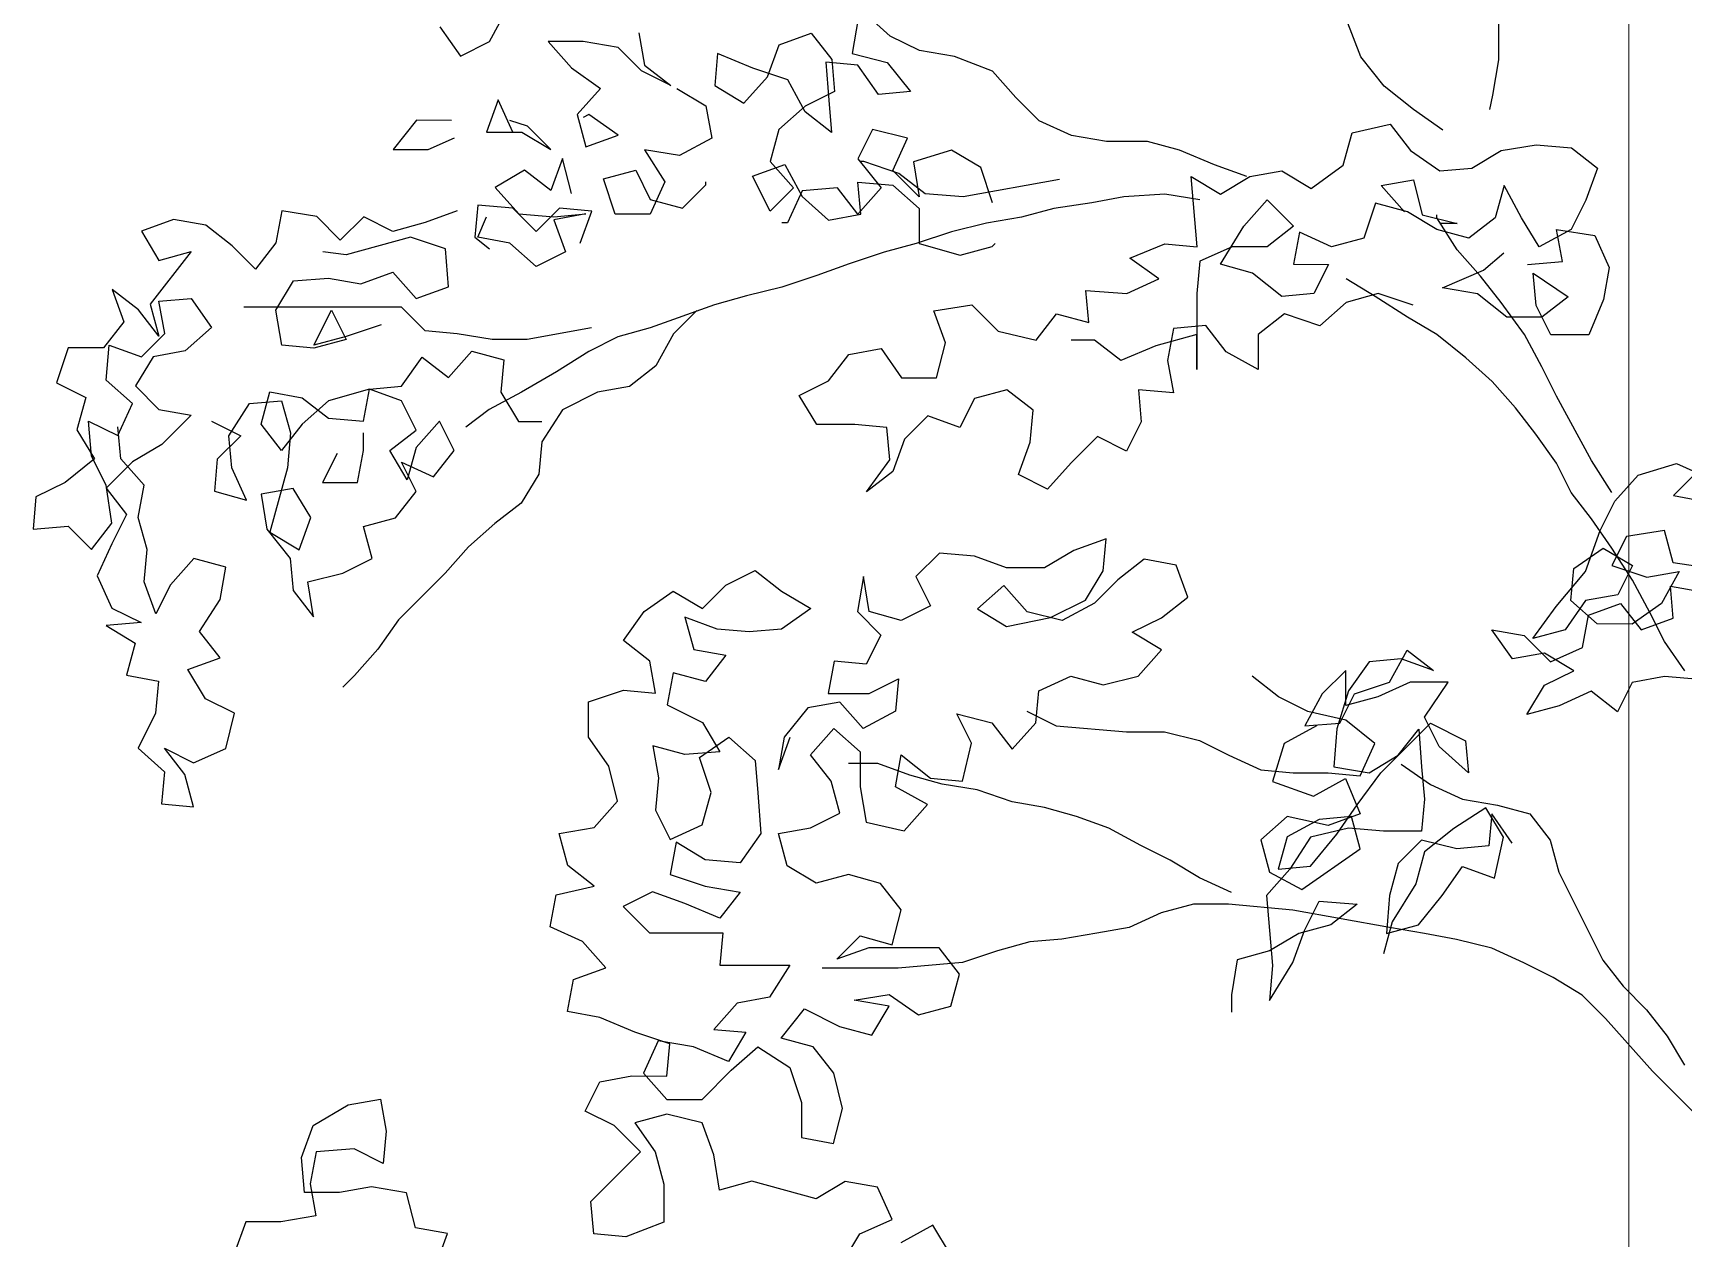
# Model space of a CAD drawing. Header units: millimetres. Extents: x 684983 to 685377, y 990360 to 990509.
# Drawn here: x 685137.19 to 685138.004, y 990431.192 to 990431.787 of the extents above; entities that cross this region are included whole.
import ezdxf

# ---------------------------------------------------------------- set-up
doc = ezdxf.new("R2010")
doc.units = ezdxf.units.MM
doc.layers.add('grid', color=8, linetype='Continuous', lineweight=9)
doc.layers.add('TEAK', color=7, linetype='Continuous')

# ---------------------------------------------------------------- blocks, each defined once
blk = doc.blocks.new('A$C25655A80')
at = {"color": 62}
for p, q in [((-0.36371, 1.73452), (-0.36374, 1.69703)), ((-0.69539, 1.7031), (-0.68864, 1.71559)), ((-0.57425, 1.71068), (-0.57619, 1.69915)), ((-0.56368, 1.7049), (-0.57233, 1.7126)), ((-0.40892, 1.69803), (-0.41372, 1.71053)), ((-0.71172, 1.70792), (-0.705, 1.6983)), ((-0.64636, 1.70594), (-0.64444, 1.69537)), ((-0.60022, 1.70205), (-0.58964, 1.70589)), ((-0.58964, 1.70589), (-0.58292, 1.69723)), ((-0.55408, 1.70009), (-0.56368, 1.7049)), ((-0.705, 1.6983), (-0.69539, 1.7031)), ((-0.67616, 1.70308), (-0.66848, 1.69443)), ((-0.66462, 1.70307), (-0.67616, 1.70308)), ((-0.65309, 1.70114), (-0.66462, 1.70307)), ((-0.64541, 1.69344), (-0.65309, 1.70114)), ((-0.62041, 1.69919), (-0.62138, 1.68862)), ((-0.60888, 1.69437), (-0.62041, 1.69919)), ((-0.60407, 1.69148), (-0.60022, 1.70205)), ((-0.57619, 1.69915), (-0.56465, 1.69625)), ((-0.54254, 1.69816), (-0.55408, 1.70009)), ((-0.53005, 1.69334), (-0.54254, 1.69816)), ((-0.40124, 1.68841), (-0.40892, 1.69803)), ((-0.66848, 1.69443), (-0.65887, 1.68769)), ((-0.6358, 1.68863), (-0.64541, 1.69344)), ((-0.64444, 1.69537), (-0.6358, 1.68863)), ((-0.59734, 1.69052), (-0.60888, 1.69437)), ((-0.57427, 1.6953), (-0.58484, 1.69627)), ((-0.58484, 1.69627), (-0.58389, 1.68377)), ((-0.58292, 1.69723), (-0.58197, 1.68666)), ((-0.56755, 1.68568), (-0.57427, 1.6953)), ((-0.56465, 1.69625), (-0.55697, 1.68663)), ((-0.52237, 1.68468), (-0.53005, 1.69334)), ((-0.36374, 1.69703), (-0.36567, 1.6855)), ((-0.65887, 1.68769), (-0.66657, 1.67904)), ((-0.63388, 1.68767), (-0.62427, 1.68189)), ((-0.62138, 1.68862), (-0.61177, 1.68284)), ((-0.61177, 1.68284), (-0.60407, 1.69148)), ((-0.59159, 1.67994), (-0.59734, 1.69052)), ((-0.39163, 1.68071), (-0.40124, 1.68841)), ((-0.69252, 1.68387), (-0.69637, 1.6733)), ((-0.68772, 1.6733), (-0.69252, 1.68387)), ((-0.62427, 1.68189), (-0.62236, 1.67131)), ((-0.59158, 1.68186), (-0.60024, 1.67418)), ((-0.58197, 1.68666), (-0.59158, 1.68186)), ((-0.58389, 1.68377), (-0.58294, 1.6732)), ((-0.55697, 1.68663), (-0.56755, 1.68568)), ((-0.51468, 1.67698), (-0.52237, 1.68468)), ((-0.36567, 1.6855), (-0.36664, 1.68069)), ((-0.71944, 1.67717), (-0.72714, 1.66756)), ((-0.70791, 1.67716), (-0.71944, 1.67717)), ((-0.68291, 1.67521), (-0.68868, 1.67714)), ((-0.66657, 1.67904), (-0.66369, 1.66847)), ((-0.66272, 1.67904), (-0.66465, 1.67808)), ((-0.65312, 1.6723), (-0.66272, 1.67904)), ((-0.58294, 1.6732), (-0.59159, 1.67994)), ((-0.50411, 1.67217), (-0.51468, 1.67698)), ((-0.38203, 1.67398), (-0.39163, 1.68071)), ((-0.7156, 1.66755), (-0.70695, 1.67139)), ((-0.69637, 1.6733), (-0.68484, 1.67329)), ((-0.68484, 1.67329), (-0.67523, 1.66752)), ((-0.67523, 1.66752), (-0.68291, 1.67521)), ((-0.66369, 1.66847), (-0.65312, 1.6723)), ((-0.62236, 1.67131), (-0.63293, 1.66555)), ((-0.60024, 1.67418), (-0.60314, 1.6636)), ((-0.56948, 1.67415), (-0.5743, 1.66454)), ((-0.55795, 1.67125), (-0.56948, 1.67415)), ((-0.56276, 1.66068), (-0.55795, 1.67125)), ((-0.49258, 1.67023), (-0.50411, 1.67217)), ((-0.41472, 1.66247), (-0.41183, 1.67304)), ((-0.41183, 1.67304), (-0.39933, 1.67591)), ((-0.39933, 1.67591), (-0.39261, 1.66726)), ((-0.72714, 1.66756), (-0.7156, 1.66755)), ((-0.64447, 1.66749), (-0.63775, 1.65691)), ((-0.63293, 1.66555), (-0.64447, 1.66749)), ((-0.54353, 1.6674), (-0.55603, 1.66356)), ((-0.53392, 1.66162), (-0.54353, 1.6674)), ((-0.47912, 1.67022), (-0.49258, 1.67023)), ((-0.46855, 1.66733), (-0.47912, 1.67022)), ((-0.45702, 1.66251), (-0.46855, 1.66733)), ((-0.39261, 1.66726), (-0.383, 1.66052)), ((-0.37243, 1.66147), (-0.36281, 1.66723)), ((-0.36281, 1.66723), (-0.35127, 1.66914)), ((-0.35127, 1.66914), (-0.33974, 1.66817)), ((-0.33974, 1.66817), (-0.33109, 1.66143)), ((-0.68389, 1.66079), (-0.69351, 1.65504)), ((-0.67524, 1.65406), (-0.68389, 1.66079)), ((-0.67139, 1.66463), (-0.67524, 1.65406)), ((-0.66851, 1.65309), (-0.67139, 1.66463)), ((-0.65794, 1.65789), (-0.64736, 1.66076)), ((-0.64736, 1.66076), (-0.64256, 1.65114)), ((-0.60891, 1.6588), (-0.59833, 1.66264)), ((-0.60314, 1.6636), (-0.59545, 1.65495)), ((-0.59833, 1.66264), (-0.59257, 1.65206)), ((-0.5743, 1.66454), (-0.56661, 1.65492)), ((-0.57237, 1.66358), (-0.57334, 1.66358)), ((-0.56084, 1.65972), (-0.57237, 1.66358)), ((-0.55412, 1.65202), (-0.56276, 1.66068)), ((-0.55603, 1.66356), (-0.55412, 1.65202)), ((-0.53009, 1.65008), (-0.53392, 1.66162)), ((-0.44645, 1.65865), (-0.45702, 1.66251)), ((-0.44549, 1.65865), (-0.43491, 1.66057)), ((-0.43491, 1.66057), (-0.4253, 1.65479)), ((-0.4253, 1.65479), (-0.41472, 1.66247)), ((-0.383, 1.66052), (-0.37243, 1.66147)), ((-0.33109, 1.66143), (-0.33494, 1.65086)), ((-0.69351, 1.65504), (-0.68582, 1.64638)), ((-0.6541, 1.64635), (-0.65794, 1.65789)), ((-0.63775, 1.65691), (-0.64257, 1.64634)), ((-0.63199, 1.64825), (-0.62429, 1.65593)), ((-0.62429, 1.65593), (-0.62429, 1.65689)), ((-0.60315, 1.64726), (-0.60891, 1.6588)), ((-0.59545, 1.65495), (-0.60315, 1.64726)), ((-0.58103, 1.65493), (-0.59257, 1.65398)), ((-0.57431, 1.64627), (-0.58103, 1.65493)), ((-0.56661, 1.65492), (-0.57431, 1.64627)), ((-0.5743, 1.65685), (-0.56277, 1.65588)), ((-0.57335, 1.64627), (-0.5743, 1.65685)), ((-0.56277, 1.65588), (-0.55412, 1.64818)), ((-0.5522, 1.65298), (-0.56084, 1.65972)), ((-0.50797, 1.65775), (-0.5397, 1.65201)), ((-0.46471, 1.65867), (-0.45511, 1.65289)), ((-0.46281, 1.6356), (-0.46471, 1.65867)), ((-0.45511, 1.65289), (-0.44549, 1.65865)), ((-0.40223, 1.65573), (-0.39166, 1.65764)), ((-0.39455, 1.64707), (-0.40223, 1.65573)), ((-0.39166, 1.65764), (-0.38878, 1.6461)), ((-0.36186, 1.65569), (-0.36475, 1.64512)), ((-0.3561, 1.64511), (-0.36186, 1.65569)), ((-0.69928, 1.64927), (-0.70025, 1.6387)), ((-0.68774, 1.6483), (-0.69928, 1.64927)), ((-0.64256, 1.65114), (-0.63199, 1.64825)), ((-0.59257, 1.65398), (-0.59739, 1.64341)), ((-0.59257, 1.65206), (-0.58393, 1.64436)), ((-0.5397, 1.65201), (-0.5522, 1.65298)), ((-0.49741, 1.65005), (-0.5099, 1.64814)), ((-0.48683, 1.65196), (-0.49741, 1.65005)), ((-0.47337, 1.65291), (-0.48683, 1.65196)), ((-0.46184, 1.65098), (-0.47337, 1.65291)), ((-0.44742, 1.64231), (-0.43973, 1.65096)), ((-0.43973, 1.65096), (-0.43108, 1.6423)), ((-0.40416, 1.64996), (-0.40801, 1.63843)), ((-0.39359, 1.64707), (-0.40416, 1.64996)), ((-0.33494, 1.65086), (-0.33976, 1.64125)), ((-0.79926, 1.64456), (-0.80984, 1.64072)), ((-0.78869, 1.64263), (-0.79926, 1.64456)), ((-0.76369, 1.64741), (-0.76562, 1.63684)), ((-0.75215, 1.64548), (-0.76369, 1.64741)), ((-0.74447, 1.63778), (-0.75215, 1.64548)), ((-0.73677, 1.64546), (-0.74447, 1.63778)), ((-0.72717, 1.64065), (-0.73677, 1.64546)), ((-0.70601, 1.64736), (-0.71659, 1.64352)), ((-0.69929, 1.6387), (-0.6964, 1.64543)), ((-0.68006, 1.6406), (-0.68774, 1.6483)), ((-0.68582, 1.64638), (-0.67429, 1.6454)), ((-0.67236, 1.64829), (-0.68006, 1.6406)), ((-0.66371, 1.64636), (-0.67429, 1.64444)), ((-0.67429, 1.6454), (-0.66371, 1.64636)), ((-0.67429, 1.64444), (-0.67045, 1.63387)), ((-0.66179, 1.64732), (-0.67236, 1.64829)), ((-0.66565, 1.63675), (-0.66179, 1.64732)), ((-0.64257, 1.64634), (-0.6541, 1.64635)), ((-0.58393, 1.64436), (-0.57335, 1.64627)), ((-0.55412, 1.64818), (-0.55413, 1.63664)), ((-0.52048, 1.64526), (-0.53202, 1.64335)), ((-0.5099, 1.64814), (-0.52048, 1.64526)), ((-0.38398, 1.64129), (-0.39359, 1.64707)), ((-0.38878, 1.6461), (-0.37725, 1.64321)), ((-0.38398, 1.64514), (-0.38398, 1.6461)), ((-0.37726, 1.63456), (-0.38398, 1.64514)), ((-0.36475, 1.64512), (-0.37341, 1.6384)), ((-0.35034, 1.6355), (-0.3561, 1.64511)), ((-0.80984, 1.64072), (-0.80408, 1.6311)), ((-0.78004, 1.63589), (-0.78869, 1.64263)), ((-0.7214, 1.63872), (-0.74255, 1.63297)), ((-0.71659, 1.64352), (-0.72717, 1.64065)), ((-0.70987, 1.63486), (-0.7214, 1.63872)), ((-0.70025, 1.6387), (-0.69545, 1.63485)), ((-0.68872, 1.63677), (-0.69929, 1.6387)), ((-0.59739, 1.64341), (-0.59931, 1.64341)), ((-0.54356, 1.64048), (-0.5551, 1.63664)), ((-0.53202, 1.64335), (-0.54356, 1.64048)), ((-0.45513, 1.62982), (-0.44742, 1.64231)), ((-0.43108, 1.6423), (-0.43974, 1.63558)), ((-0.42916, 1.64037), (-0.43109, 1.6298)), ((-0.41859, 1.63556), (-0.42916, 1.64037)), ((-0.40801, 1.63843), (-0.41859, 1.63556)), ((-0.37341, 1.6384), (-0.38398, 1.64129)), ((-0.37725, 1.64321), (-0.38302, 1.64322)), ((-0.33976, 1.64125), (-0.35034, 1.6355)), ((-0.34457, 1.64126), (-0.33207, 1.63932)), ((-0.34265, 1.63068), (-0.34457, 1.64126)), ((-0.33207, 1.63932), (-0.32727, 1.62875)), ((-0.7935, 1.63398), (-0.80698, 1.61669)), ((-0.80408, 1.6311), (-0.7935, 1.63398)), ((-0.77236, 1.62819), (-0.78004, 1.63589)), ((-0.76562, 1.63684), (-0.77236, 1.62819)), ((-0.74255, 1.63297), (-0.75024, 1.63394)), ((-0.70892, 1.62237), (-0.70987, 1.63486)), ((-0.68007, 1.62907), (-0.68872, 1.63677)), ((-0.67045, 1.63387), (-0.68007, 1.62907)), ((-0.56567, 1.63377), (-0.57721, 1.62994)), ((-0.5551, 1.63664), (-0.56567, 1.63377)), ((-0.55413, 1.63664), (-0.54068, 1.63279)), ((-0.54068, 1.63279), (-0.5301, 1.63566)), ((-0.5301, 1.63566), (-0.52914, 1.63662)), ((-0.48493, 1.63177), (-0.47339, 1.63657)), ((-0.47339, 1.63657), (-0.46281, 1.6356)), ((-0.45128, 1.63559), (-0.46185, 1.63079)), ((-0.43974, 1.63558), (-0.45128, 1.63559)), ((-0.36957, 1.6259), (-0.37726, 1.63456)), ((-0.36861, 1.62782), (-0.36188, 1.63358)), ((-0.57721, 1.62994), (-0.58779, 1.6261)), ((-0.47532, 1.62504), (-0.48493, 1.63177)), ((-0.46185, 1.63079), (-0.46283, 1.62022)), ((-0.44455, 1.62693), (-0.45513, 1.62982)), ((-0.43109, 1.6298), (-0.41956, 1.62979)), ((-0.41956, 1.62979), (-0.42437, 1.62018)), ((-0.38207, 1.62207), (-0.36861, 1.62782)), ((-0.35419, 1.62973), (-0.34265, 1.63068)), ((-0.32727, 1.62875), (-0.32921, 1.61817)), ((-0.76564, 1.61473), (-0.75986, 1.62433)), ((-0.75986, 1.62433), (-0.74833, 1.62529)), ((-0.74833, 1.62529), (-0.73776, 1.62335)), ((-0.73776, 1.62335), (-0.72718, 1.62719)), ((-0.72718, 1.62719), (-0.71949, 1.61853)), ((-0.71949, 1.61853), (-0.70892, 1.62237)), ((-0.59933, 1.62227), (-0.61087, 1.61939)), ((-0.58779, 1.6261), (-0.59933, 1.62227)), ((-0.4859, 1.62024), (-0.47532, 1.62504)), ((-0.43495, 1.61923), (-0.44455, 1.62693)), ((-0.40419, 1.6192), (-0.4138, 1.62498)), ((-0.37054, 1.62013), (-0.38207, 1.62207)), ((-0.36285, 1.61724), (-0.36957, 1.6259)), ((-0.35227, 1.62685), (-0.34074, 1.61914)), ((-0.35132, 1.61627), (-0.35227, 1.62685)), ((-0.81947, 1.62151), (-0.81563, 1.61093)), ((-0.81082, 1.61477), (-0.81947, 1.62151)), ((-0.80698, 1.61669), (-0.8041, 1.60611)), ((-0.80409, 1.61765), (-0.79352, 1.6186)), ((-0.80218, 1.60707), (-0.80409, 1.61765)), ((-0.79352, 1.6186), (-0.78679, 1.60898)), ((-0.61087, 1.61939), (-0.62144, 1.61652)), ((-0.49935, 1.62121), (-0.4859, 1.62024)), ((-0.4984, 1.61064), (-0.49935, 1.62121)), ((-0.46283, 1.62022), (-0.46285, 1.59522)), ((-0.42437, 1.62018), (-0.43495, 1.61923)), ((-0.4138, 1.61729), (-0.42246, 1.60961)), ((-0.40323, 1.62016), (-0.4138, 1.61729)), ((-0.39362, 1.61246), (-0.40419, 1.6192)), ((-0.39169, 1.61631), (-0.40323, 1.62016)), ((-0.36093, 1.61243), (-0.37054, 1.62013)), ((-0.35517, 1.60666), (-0.36285, 1.61724)), ((-0.34074, 1.61914), (-0.3494, 1.61242)), ((-0.32921, 1.61817), (-0.33402, 1.60664)), ((-0.8041, 1.60611), (-0.81082, 1.61477)), ((-0.7243, 1.61565), (-0.77621, 1.6157)), ((-0.76373, 1.60319), (-0.76564, 1.61473)), ((-0.75315, 1.60318), (-0.74738, 1.61471)), ((-0.74738, 1.61471), (-0.74258, 1.60509)), ((-0.71662, 1.60795), (-0.7243, 1.61565)), ((-0.62144, 1.61652), (-0.6426, 1.60885)), ((-0.62721, 1.6146), (-0.63491, 1.60692)), ((-0.54935, 1.61453), (-0.53685, 1.61644)), ((-0.54551, 1.60395), (-0.54935, 1.61453)), ((-0.53685, 1.61644), (-0.52821, 1.60778)), ((-0.51571, 1.60489), (-0.50897, 1.61353)), ((-0.50897, 1.61353), (-0.4984, 1.61064)), ((-0.43399, 1.61346), (-0.44265, 1.60674)), ((-0.42246, 1.60961), (-0.43399, 1.61346)), ((-0.38401, 1.60669), (-0.39362, 1.61246)), ((-0.3494, 1.61242), (-0.36093, 1.61243)), ((-0.34652, 1.60665), (-0.35132, 1.61627)), ((-0.81563, 1.61093), (-0.82237, 1.60228)), ((-0.80987, 1.59939), (-0.80218, 1.60707)), ((-0.78679, 1.60898), (-0.79545, 1.6013)), ((-0.74258, 1.60605), (-0.75315, 1.60318)), ((-0.73104, 1.60989), (-0.74258, 1.60605)), ((-0.70605, 1.60698), (-0.71662, 1.60795)), ((-0.69451, 1.60505), (-0.70605, 1.60698)), ((-0.66183, 1.60886), (-0.68298, 1.60504)), ((-0.65318, 1.60597), (-0.66279, 1.60117)), ((-0.6426, 1.60885), (-0.65318, 1.60597)), ((-0.63491, 1.60692), (-0.64069, 1.59635)), ((-0.52821, 1.60778), (-0.51571, 1.60489)), ((-0.46284, 1.60676), (-0.4763, 1.60293)), ((-0.47053, 1.60869), (-0.47246, 1.59812)), ((-0.45995, 1.60964), (-0.47053, 1.60869)), ((-0.46285, 1.59522), (-0.46284, 1.60676)), ((-0.45323, 1.60098), (-0.45995, 1.60964)), ((-0.44265, 1.60674), (-0.44266, 1.59521)), ((-0.37441, 1.59899), (-0.38401, 1.60669)), ((-0.34941, 1.59608), (-0.35517, 1.60666)), ((-0.33402, 1.60664), (-0.34652, 1.60665)), ((-0.8339, 1.60229), (-0.83776, 1.59076)), ((-0.82237, 1.60228), (-0.8339, 1.60229)), ((-0.82142, 1.59171), (-0.82045, 1.60324)), ((-0.82045, 1.60324), (-0.80987, 1.59939)), ((-0.79545, 1.6013), (-0.80603, 1.59938)), ((-0.75316, 1.60222), (-0.76373, 1.60319)), ((-0.74258, 1.60509), (-0.75316, 1.60222)), ((-0.70894, 1.59257), (-0.70125, 1.60121)), ((-0.70125, 1.60121), (-0.69067, 1.59832)), ((-0.68298, 1.60504), (-0.69451, 1.60505)), ((-0.66279, 1.60117), (-0.67337, 1.59446)), ((-0.57724, 1.60013), (-0.56666, 1.60205)), ((-0.56666, 1.60205), (-0.55994, 1.59243)), ((-0.54841, 1.59242), (-0.54551, 1.60395)), ((-0.49649, 1.60487), (-0.50418, 1.60487)), ((-0.48784, 1.59813), (-0.49649, 1.60487)), ((-0.4763, 1.60293), (-0.48784, 1.59813)), ((-0.44266, 1.59521), (-0.45323, 1.60098)), ((-0.80603, 1.59938), (-0.81181, 1.58978)), ((-0.72433, 1.5897), (-0.71759, 1.5993)), ((-0.71759, 1.5993), (-0.70894, 1.59257)), ((-0.69067, 1.59832), (-0.69165, 1.58774)), ((-0.64069, 1.59635), (-0.64935, 1.58963)), ((-0.58398, 1.59149), (-0.57724, 1.60013)), ((-0.47246, 1.59812), (-0.47055, 1.58754)), ((-0.36576, 1.59129), (-0.37441, 1.59899)), ((-0.34462, 1.58646), (-0.34941, 1.59608)), ((-0.83776, 1.59076), (-0.82815, 1.58595)), ((-0.81277, 1.58401), (-0.82142, 1.59171)), ((-0.81181, 1.58978), (-0.80412, 1.58208)), ((-0.7349, 1.58874), (-0.72433, 1.5897)), ((-0.67337, 1.59446), (-0.68492, 1.58774)), ((-0.64935, 1.58963), (-0.65992, 1.58771)), ((-0.59359, 1.58669), (-0.58398, 1.59149)), ((-0.55994, 1.59243), (-0.54841, 1.59242)), ((-0.35808, 1.58263), (-0.36576, 1.59129)), ((-0.82815, 1.58595), (-0.83105, 1.57537)), ((-0.81759, 1.57344), (-0.81277, 1.58401)), ((-0.77432, 1.58397), (-0.76375, 1.58492)), ((-0.77048, 1.57724), (-0.76759, 1.58781)), ((-0.76759, 1.58781), (-0.75702, 1.58588)), ((-0.76375, 1.58492), (-0.76087, 1.57435)), ((-0.75702, 1.58588), (-0.74837, 1.57914)), ((-0.74836, 1.58491), (-0.75702, 1.57723)), ((-0.7349, 1.58874), (-0.74836, 1.58491)), ((-0.73684, 1.57817), (-0.7349, 1.58874)), ((-0.72433, 1.58489), (-0.7349, 1.58874)), ((-0.71953, 1.57527), (-0.72433, 1.58489)), ((-0.68492, 1.58774), (-0.6955, 1.58198)), ((-0.69165, 1.58774), (-0.68589, 1.57812)), ((-0.65992, 1.58771), (-0.67146, 1.58196)), ((-0.58783, 1.57707), (-0.59359, 1.58669)), ((-0.53592, 1.58568), (-0.54073, 1.57607)), ((-0.52534, 1.58855), (-0.53592, 1.58568)), ((-0.51669, 1.58181), (-0.52534, 1.58855)), ((-0.48208, 1.58851), (-0.48113, 1.57794)), ((-0.47055, 1.58754), (-0.48208, 1.58851)), ((-0.3331, 1.5653), (-0.34462, 1.58646)), ((-0.80412, 1.58208), (-0.79355, 1.58015)), ((-0.79355, 1.58015), (-0.80317, 1.57054)), ((-0.78106, 1.57341), (-0.77432, 1.58397)), ((-0.74837, 1.57914), (-0.73684, 1.57817)), ((-0.6955, 1.58198), (-0.70319, 1.57622)), ((-0.67146, 1.58196), (-0.6782, 1.57139)), ((-0.5513, 1.57992), (-0.559, 1.57224)), ((-0.54073, 1.57607), (-0.5513, 1.57992)), ((-0.51766, 1.57124), (-0.51669, 1.58181)), ((-0.35136, 1.57397), (-0.35808, 1.58263)), ((-0.83105, 1.57537), (-0.82529, 1.56576)), ((-0.8272, 1.57825), (-0.81759, 1.57344)), ((-0.82625, 1.56672), (-0.8272, 1.57825)), ((-0.81663, 1.56575), (-0.81759, 1.57632)), ((-0.78682, 1.57822), (-0.77721, 1.5734)), ((-0.77721, 1.5734), (-0.78491, 1.56572)), ((-0.78011, 1.56283), (-0.78106, 1.57341)), ((-0.76376, 1.56858), (-0.77048, 1.57724)), ((-0.75702, 1.57723), (-0.76376, 1.56858)), ((-0.76087, 1.57435), (-0.76184, 1.56281)), ((-0.73684, 1.56856), (-0.73684, 1.57433)), ((-0.72819, 1.56855), (-0.71953, 1.57527)), ((-0.71184, 1.57815), (-0.71954, 1.5695)), ((-0.70704, 1.56853), (-0.71184, 1.57815)), ((-0.68589, 1.57812), (-0.6782, 1.57812)), ((-0.57534, 1.57706), (-0.58783, 1.57707)), ((-0.56476, 1.57609), (-0.57534, 1.57706)), ((-0.56381, 1.56552), (-0.56476, 1.57609)), ((-0.48113, 1.57794), (-0.48594, 1.56833)), ((-0.34464, 1.56435), (-0.35136, 1.57397)), ((-0.80317, 1.57054), (-0.81279, 1.56478)), ((-0.73878, 1.55799), (-0.73684, 1.56856)), ((-0.72243, 1.55893), (-0.72819, 1.56855)), ((-0.71954, 1.5695), (-0.72243, 1.55893)), ((-0.71378, 1.55989), (-0.70704, 1.56853)), ((-0.6782, 1.57139), (-0.67917, 1.56081)), ((-0.559, 1.57224), (-0.56285, 1.56167)), ((-0.52152, 1.56067), (-0.51766, 1.57124)), ((-0.49555, 1.57314), (-0.50421, 1.5645)), ((-0.48594, 1.56833), (-0.49555, 1.57314)), ((-0.82529, 1.56576), (-0.83491, 1.55807)), ((-0.82145, 1.5571), (-0.82625, 1.56672)), ((-0.81279, 1.56478), (-0.82145, 1.55614)), ((-0.80895, 1.55709), (-0.81663, 1.56575)), ((-0.78491, 1.56572), (-0.78588, 1.55514)), ((-0.77531, 1.55225), (-0.78011, 1.56283)), ((-0.76184, 1.56281), (-0.76763, 1.54167)), ((-0.7455, 1.5676), (-0.75031, 1.558)), ((-0.72435, 1.5647), (-0.71378, 1.55989)), ((-0.71955, 1.55508), (-0.72435, 1.5647)), ((-0.57151, 1.55495), (-0.56381, 1.56552)), ((-0.50421, 1.5645), (-0.51191, 1.55586)), ((-0.33984, 1.55474), (-0.34464, 1.56435)), ((-0.32638, 1.55472), (-0.3331, 1.5653)), ((-0.31772, 1.56048), (-0.30522, 1.56432)), ((-0.29753, 1.56239), (-0.30619, 1.55374)), ((-0.30522, 1.56432), (-0.29465, 1.5595)), ((-0.83491, 1.55807), (-0.84452, 1.55328)), ((-0.81954, 1.5446), (-0.82145, 1.5571)), ((-0.81088, 1.54652), (-0.80895, 1.55709)), ((-0.75031, 1.558), (-0.73878, 1.55799)), ((-0.67917, 1.56081), (-0.68495, 1.55121)), ((-0.56285, 1.56167), (-0.57151, 1.55495)), ((-0.51191, 1.55586), (-0.52152, 1.56067)), ((-0.32542, 1.55184), (-0.31772, 1.56048)), ((-0.84452, 1.55328), (-0.84549, 1.5427)), ((-0.82145, 1.55614), (-0.81473, 1.54748)), ((-0.78588, 1.55514), (-0.77531, 1.55225)), ((-0.75993, 1.55608), (-0.7705, 1.55417)), ((-0.7705, 1.55417), (-0.76859, 1.54263)), ((-0.75417, 1.54646), (-0.75993, 1.55608)), ((-0.72629, 1.54644), (-0.71955, 1.55508)), ((-0.33312, 1.54608), (-0.33984, 1.55474)), ((-0.33024, 1.54223), (-0.32542, 1.55184)), ((-0.30619, 1.55374), (-0.29562, 1.55181)), ((-0.81473, 1.54748), (-0.81954, 1.53787)), ((-0.80801, 1.53594), (-0.81088, 1.54652)), ((-0.75802, 1.53589), (-0.75417, 1.54646)), ((-0.73687, 1.54356), (-0.72629, 1.54644)), ((-0.68495, 1.55121), (-0.69361, 1.54449)), ((-0.3264, 1.53646), (-0.33312, 1.54608)), ((-0.84549, 1.5427), (-0.83396, 1.54365)), ((-0.83396, 1.54365), (-0.82628, 1.53596)), ((-0.82628, 1.53596), (-0.81954, 1.5446)), ((-0.76859, 1.54263), (-0.76091, 1.53301)), ((-0.76763, 1.54167), (-0.75802, 1.53589)), ((-0.73399, 1.53299), (-0.73687, 1.54356)), ((-0.69361, 1.54449), (-0.70227, 1.5368)), ((-0.33506, 1.52878), (-0.33024, 1.54223)), ((-0.30909, 1.54221), (-0.32159, 1.5403)), ((-0.30621, 1.53163), (-0.30909, 1.54221)), ((-0.81954, 1.53787), (-0.82436, 1.5273)), ((-0.80898, 1.52537), (-0.80801, 1.53594)), ((-0.70227, 1.5368), (-0.70996, 1.52816)), ((-0.50328, 1.53566), (-0.5129, 1.5299)), ((-0.4927, 1.5395), (-0.50328, 1.53566)), ((-0.49367, 1.52892), (-0.4927, 1.5395)), ((-0.3389, 1.52974), (-0.32928, 1.53646)), ((-0.32928, 1.53646), (-0.31967, 1.53069)), ((-0.32159, 1.5403), (-0.3264, 1.53069)), ((-0.31968, 1.52588), (-0.3264, 1.53646)), ((-0.79263, 1.53304), (-0.80033, 1.5244)), ((-0.78206, 1.53015), (-0.79263, 1.53304)), ((-0.78399, 1.51957), (-0.78206, 1.53015)), ((-0.76091, 1.53301), (-0.75996, 1.52244)), ((-0.74361, 1.52819), (-0.73399, 1.53299)), ((-0.5475, 1.53474), (-0.5552, 1.52706)), ((-0.53596, 1.53377), (-0.5475, 1.53474)), ((-0.52539, 1.52991), (-0.53596, 1.53377)), ((-0.5129, 1.5299), (-0.52539, 1.52991)), ((-0.48021, 1.53275), (-0.48887, 1.52603)), ((-0.46964, 1.53082), (-0.48021, 1.53275)), ((-0.4658, 1.52024), (-0.46964, 1.53082)), ((-0.3264, 1.53069), (-0.31487, 1.52684)), ((-0.31967, 1.53069), (-0.32449, 1.52108)), ((-0.29372, 1.5297), (-0.30621, 1.53163)), ((-0.82436, 1.5273), (-0.81956, 1.51672)), ((-0.80515, 1.51479), (-0.80898, 1.52537)), ((-0.80033, 1.5244), (-0.80515, 1.51479)), ((-0.75515, 1.52532), (-0.74361, 1.52819)), ((-0.75324, 1.51378), (-0.75515, 1.52532)), ((-0.70996, 1.52816), (-0.72536, 1.51279)), ((-0.61768, 1.52423), (-0.60807, 1.52903)), ((-0.60807, 1.52903), (-0.59942, 1.52229)), ((-0.5725, 1.52707), (-0.57443, 1.51554)), ((-0.57059, 1.51553), (-0.5725, 1.52707)), ((-0.5552, 1.52706), (-0.5504, 1.51744)), ((-0.49945, 1.51931), (-0.49367, 1.52892)), ((-0.48887, 1.52603), (-0.49656, 1.51835)), ((-0.34468, 1.51725), (-0.33506, 1.52878)), ((-0.33987, 1.51917), (-0.3389, 1.52974)), ((-0.31392, 1.5153), (-0.31968, 1.52588)), ((-0.31487, 1.52684), (-0.30429, 1.52875)), ((-0.30429, 1.52875), (-0.31007, 1.51818)), ((-0.79073, 1.50901), (-0.78399, 1.51957)), ((-0.75996, 1.52244), (-0.75324, 1.51378)), ((-0.64461, 1.5156), (-0.63499, 1.52232)), ((-0.63499, 1.52232), (-0.62538, 1.51655)), ((-0.62538, 1.51655), (-0.61768, 1.52423)), ((-0.59942, 1.52229), (-0.58981, 1.51651)), ((-0.52636, 1.52415), (-0.53502, 1.51646)), ((-0.51868, 1.51549), (-0.52636, 1.52415)), ((-0.51099, 1.51356), (-0.49945, 1.51931)), ((-0.47446, 1.51352), (-0.4658, 1.52024)), ((-0.33507, 1.51916), (-0.3418, 1.50956)), ((-0.33123, 1.51147), (-0.33987, 1.51917)), ((-0.32449, 1.52108), (-0.33507, 1.51916)), ((-0.30718, 1.52394), (-0.29661, 1.52201)), ((-0.30623, 1.51337), (-0.30718, 1.52394)), ((-0.81956, 1.51672), (-0.80995, 1.51191)), ((-0.65135, 1.506), (-0.64461, 1.5156)), ((-0.63115, 1.51367), (-0.62828, 1.50309)), ((-0.62058, 1.50981), (-0.63115, 1.51367)), ((-0.58981, 1.51651), (-0.59943, 1.50979)), ((-0.57443, 1.51554), (-0.56675, 1.50784)), ((-0.56002, 1.51264), (-0.57059, 1.51553)), ((-0.5504, 1.51744), (-0.56002, 1.51264)), ((-0.53502, 1.51646), (-0.52541, 1.51069)), ((-0.52541, 1.51069), (-0.51099, 1.51356)), ((-0.50714, 1.51259), (-0.51868, 1.51549)), ((-0.49656, 1.51835), (-0.50714, 1.51259)), ((-0.48408, 1.50873), (-0.47446, 1.51352)), ((-0.35238, 1.50668), (-0.34468, 1.51725)), ((-0.33604, 1.50378), (-0.33411, 1.51436)), ((-0.33411, 1.51436), (-0.32353, 1.51819)), ((-0.32353, 1.51819), (-0.31681, 1.50953)), ((-0.31007, 1.51818), (-0.31969, 1.51146)), ((-0.30912, 1.50568), (-0.31392, 1.5153)), ((-0.80995, 1.51191), (-0.82149, 1.51096)), ((-0.82149, 1.51096), (-0.81188, 1.50518)), ((-0.78401, 1.50035), (-0.79073, 1.50901)), ((-0.72536, 1.51279), (-0.7321, 1.50319)), ((-0.61001, 1.50884), (-0.62058, 1.50981)), ((-0.59943, 1.50979), (-0.61001, 1.50884)), ((-0.47447, 1.50295), (-0.48408, 1.50873)), ((-0.36584, 1.50958), (-0.35526, 1.50765)), ((-0.35912, 1.49996), (-0.36584, 1.50958)), ((-0.3418, 1.50956), (-0.35238, 1.50668)), ((-0.31969, 1.51146), (-0.33123, 1.51147)), ((-0.31681, 1.50953), (-0.30623, 1.51337)), ((-0.81188, 1.50518), (-0.81478, 1.49461)), ((-0.7321, 1.50319), (-0.7398, 1.49454)), ((-0.6427, 1.49926), (-0.65135, 1.506)), ((-0.62828, 1.50309), (-0.6177, 1.50116)), ((-0.56675, 1.50784), (-0.57156, 1.49823)), ((-0.48217, 1.4943), (-0.47447, 1.50295)), ((-0.3995, 1.49231), (-0.39372, 1.50288)), ((-0.39372, 1.50288), (-0.38507, 1.49614)), ((-0.35526, 1.50765), (-0.34662, 1.49899)), ((-0.34662, 1.49899), (-0.33604, 1.50378)), ((-0.3024, 1.49606), (-0.30912, 1.50568)), ((-0.79459, 1.49651), (-0.78401, 1.50035)), ((-0.64079, 1.48868), (-0.6427, 1.49926)), ((-0.6177, 1.50116), (-0.62444, 1.49251)), ((-0.58214, 1.4992), (-0.58407, 1.48863)), ((-0.57156, 1.49823), (-0.58214, 1.4992)), ((-0.40622, 1.49904), (-0.41296, 1.48943)), ((-0.39564, 1.49999), (-0.40622, 1.49904)), ((-0.38507, 1.49614), (-0.39564, 1.49999)), ((-0.34854, 1.50187), (-0.35912, 1.49996)), ((-0.33893, 1.4961), (-0.34854, 1.50187)), ((-0.81478, 1.49461), (-0.8042, 1.49268)), ((-0.8042, 1.49268), (-0.80518, 1.4821)), ((-0.78883, 1.48689), (-0.79459, 1.49651)), ((-0.7398, 1.49454), (-0.74364, 1.4907)), ((-0.63501, 1.49541), (-0.63695, 1.48483)), ((-0.62444, 1.49251), (-0.63501, 1.49541)), ((-0.57061, 1.48862), (-0.56099, 1.49342)), ((-0.56099, 1.49342), (-0.56197, 1.48284)), ((-0.51486, 1.48953), (-0.50428, 1.49432)), ((-0.50428, 1.49432), (-0.49371, 1.49143)), ((-0.49371, 1.49143), (-0.48217, 1.4943)), ((-0.43603, 1.48753), (-0.44468, 1.49427)), ((-0.41391, 1.49616), (-0.42161, 1.48848)), ((-0.41392, 1.48463), (-0.41391, 1.49616)), ((-0.41104, 1.48847), (-0.3995, 1.49231)), ((-0.39277, 1.4923), (-0.40335, 1.4875)), ((-0.38027, 1.49229), (-0.39277, 1.4923)), ((-0.38797, 1.48076), (-0.38027, 1.49229)), ((-0.34855, 1.4913), (-0.33893, 1.4961)), ((-0.31971, 1.49223), (-0.32452, 1.48262)), ((-0.30913, 1.49415), (-0.31971, 1.49223)), ((-0.2976, 1.49317), (-0.30913, 1.49415)), ((-0.77922, 1.48208), (-0.78883, 1.48689)), ((-0.6629, 1.48582), (-0.65136, 1.48965)), ((-0.65136, 1.48965), (-0.64079, 1.48868)), ((-0.58407, 1.48863), (-0.57061, 1.48862)), ((-0.51583, 1.47895), (-0.51486, 1.48953)), ((-0.42642, 1.48272), (-0.43603, 1.48753)), ((-0.42161, 1.48848), (-0.42739, 1.47791)), ((-0.41296, 1.48943), (-0.41681, 1.47694)), ((-0.41585, 1.47886), (-0.41104, 1.48847)), ((-0.40335, 1.4875), (-0.41392, 1.48463)), ((-0.35433, 1.48169), (-0.34855, 1.4913)), ((-0.33317, 1.48936), (-0.34375, 1.48456)), ((-0.32452, 1.48262), (-0.33317, 1.48936)), ((-0.80518, 1.4821), (-0.81095, 1.47057)), ((-0.78212, 1.47055), (-0.77922, 1.48208)), ((-0.66291, 1.47428), (-0.6629, 1.48582)), ((-0.63695, 1.48483), (-0.62542, 1.47905)), ((-0.5908, 1.48383), (-0.5985, 1.47422)), ((-0.58023, 1.48574), (-0.5908, 1.48383)), ((-0.57255, 1.47708), (-0.58023, 1.48574)), ((-0.56197, 1.48284), (-0.57255, 1.47708)), ((-0.54178, 1.48186), (-0.53025, 1.47897)), ((-0.53698, 1.47224), (-0.54178, 1.48186)), ((-0.51871, 1.4828), (-0.5091, 1.47799)), ((-0.41393, 1.47982), (-0.42642, 1.48272)), ((-0.34375, 1.48456), (-0.35433, 1.48169)), ((-0.62542, 1.47905), (-0.61966, 1.46944)), ((-0.58986, 1.46845), (-0.58216, 1.47709)), ((-0.58216, 1.47709), (-0.57351, 1.46939)), ((-0.53025, 1.47897), (-0.52353, 1.47031)), ((-0.52353, 1.47031), (-0.51583, 1.47895)), ((-0.5091, 1.47799), (-0.48603, 1.47604)), ((-0.48603, 1.47604), (-0.47353, 1.47603)), ((-0.47353, 1.47603), (-0.462, 1.47314)), ((-0.42354, 1.47791), (-0.43412, 1.47215)), ((-0.42739, 1.47791), (-0.41585, 1.47886)), ((-0.41681, 1.47694), (-0.41779, 1.46445)), ((-0.40432, 1.47212), (-0.41393, 1.47982)), ((-0.40241, 1.46251), (-0.38605, 1.47884)), ((-0.39664, 1.46827), (-0.3899, 1.47692)), ((-0.3899, 1.47692), (-0.38895, 1.46442)), ((-0.38317, 1.47114), (-0.38797, 1.48076)), ((-0.38605, 1.47884), (-0.37452, 1.47306)), ((-0.81095, 1.47057), (-0.80231, 1.46287)), ((-0.8023, 1.47057), (-0.79269, 1.46575)), ((-0.79558, 1.46191), (-0.8023, 1.47057)), ((-0.79269, 1.46575), (-0.78212, 1.47055)), ((-0.65619, 1.46466), (-0.66291, 1.47428)), ((-0.64176, 1.47138), (-0.63985, 1.4608)), ((-0.63119, 1.46849), (-0.64176, 1.47138)), ((-0.62639, 1.46752), (-0.61677, 1.47424)), ((-0.61677, 1.47424), (-0.60812, 1.46654)), ((-0.60044, 1.46365), (-0.59658, 1.47422)), ((-0.5985, 1.47422), (-0.60044, 1.46365)), ((-0.53988, 1.45975), (-0.53698, 1.47224)), ((-0.462, 1.47314), (-0.45239, 1.46832)), ((-0.43412, 1.47215), (-0.43798, 1.45966)), ((-0.40914, 1.46155), (-0.40432, 1.47212)), ((-0.37357, 1.46248), (-0.38317, 1.47114)), ((-0.37452, 1.47306), (-0.37357, 1.46248)), ((-0.65332, 1.45313), (-0.65619, 1.46466)), ((-0.61966, 1.46944), (-0.63119, 1.46849)), ((-0.62255, 1.45598), (-0.62639, 1.46752)), ((-0.60812, 1.46654), (-0.60717, 1.45597)), ((-0.58314, 1.45979), (-0.58986, 1.46845)), ((-0.56775, 1.46554), (-0.57736, 1.46555)), ((-0.57351, 1.46939), (-0.57352, 1.45786)), ((-0.55718, 1.46169), (-0.56775, 1.46554)), ((-0.56199, 1.45785), (-0.56006, 1.46842)), ((-0.56006, 1.46842), (-0.55045, 1.46072)), ((-0.45239, 1.46832), (-0.44182, 1.46351)), ((-0.40625, 1.46251), (-0.39664, 1.46827)), ((-0.39568, 1.46539), (-0.38607, 1.45865)), ((-0.80231, 1.46287), (-0.80328, 1.4523)), ((-0.79271, 1.45133), (-0.79558, 1.46191)), ((-0.63985, 1.4608), (-0.64082, 1.45023)), ((-0.58026, 1.44921), (-0.58314, 1.45979)), ((-0.54661, 1.4588), (-0.55718, 1.46169)), ((-0.55045, 1.46072), (-0.53988, 1.45975)), ((-0.44182, 1.46351), (-0.43125, 1.46254)), ((-0.43798, 1.45966), (-0.42453, 1.45484)), ((-0.43125, 1.46254), (-0.41971, 1.46252)), ((-0.42453, 1.45484), (-0.41395, 1.4606)), ((-0.41971, 1.46252), (-0.40914, 1.46155)), ((-0.41779, 1.46445), (-0.40625, 1.46251)), ((-0.41395, 1.4606), (-0.40915, 1.44906)), ((-0.41011, 1.45194), (-0.40241, 1.46251)), ((-0.38895, 1.46442), (-0.388, 1.45384)), ((-0.62545, 1.44541), (-0.62255, 1.45598)), ((-0.60717, 1.45597), (-0.60622, 1.44251)), ((-0.57352, 1.45786), (-0.57161, 1.44632)), ((-0.55142, 1.45207), (-0.56199, 1.45785)), ((-0.53507, 1.45686), (-0.54661, 1.4588)), ((-0.52354, 1.45301), (-0.53507, 1.45686)), ((-0.388, 1.45384), (-0.38897, 1.44327)), ((-0.38607, 1.45865), (-0.3755, 1.45383)), ((-0.3755, 1.45383), (-0.36397, 1.4519)), ((-0.80328, 1.4523), (-0.79271, 1.45133)), ((-0.66101, 1.44448), (-0.65332, 1.45313)), ((-0.64082, 1.45023), (-0.63602, 1.44061)), ((-0.58988, 1.44442), (-0.58026, 1.44921)), ((-0.55912, 1.44343), (-0.55142, 1.45207)), ((-0.51297, 1.45107), (-0.52354, 1.45301)), ((-0.5024, 1.44818), (-0.51297, 1.45107)), ((-0.40915, 1.44906), (-0.41973, 1.44522)), ((-0.41685, 1.44233), (-0.41011, 1.45194)), ((-0.36781, 1.45094), (-0.37839, 1.44422)), ((-0.36205, 1.44132), (-0.36781, 1.45094)), ((-0.36589, 1.44902), (-0.36686, 1.43844)), ((-0.35917, 1.4394), (-0.36589, 1.44902)), ((-0.36397, 1.4519), (-0.35339, 1.44901)), ((-0.35339, 1.44901), (-0.34667, 1.44035)), ((-0.67255, 1.44257), (-0.66101, 1.44448)), ((-0.63602, 1.44061), (-0.62545, 1.44541)), ((-0.60045, 1.4425), (-0.58988, 1.44442)), ((-0.57161, 1.44632), (-0.55912, 1.44343)), ((-0.49183, 1.44433), (-0.5024, 1.44818)), ((-0.48126, 1.43855), (-0.49183, 1.44433)), ((-0.43318, 1.44812), (-0.44184, 1.44043)), ((-0.42261, 1.44715), (-0.43319, 1.44139)), ((-0.41973, 1.44522), (-0.43318, 1.44812)), ((-0.413, 1.44425), (-0.4255, 1.44138)), ((-0.41203, 1.4481), (-0.42261, 1.44715)), ((-0.40146, 1.44328), (-0.413, 1.44425)), ((-0.40916, 1.43752), (-0.41203, 1.4481)), ((-0.38897, 1.44327), (-0.40146, 1.44328)), ((-0.37839, 1.44422), (-0.38801, 1.43654)), ((-0.66968, 1.43199), (-0.67255, 1.44257)), ((-0.6341, 1.43965), (-0.63604, 1.42908)), ((-0.6245, 1.43387), (-0.6341, 1.43965)), ((-0.60622, 1.44251), (-0.61296, 1.4329)), ((-0.59758, 1.43193), (-0.60045, 1.4425)), ((-0.47165, 1.43373), (-0.48126, 1.43855)), ((-0.44184, 1.44043), (-0.43897, 1.42986)), ((-0.43319, 1.44139), (-0.43608, 1.43082)), ((-0.4255, 1.44138), (-0.43224, 1.43081)), ((-0.42551, 1.43177), (-0.41685, 1.44233)), ((-0.38897, 1.44039), (-0.39667, 1.4327)), ((-0.37744, 1.43749), (-0.38897, 1.44039)), ((-0.36686, 1.43844), (-0.37744, 1.43749)), ((-0.36495, 1.42787), (-0.36205, 1.44132)), ((-0.34667, 1.44035), (-0.3438, 1.42977)), ((-0.61296, 1.4329), (-0.6245, 1.43387)), ((-0.46204, 1.42796), (-0.47165, 1.43373)), ((-0.4284, 1.42408), (-0.40916, 1.43752)), ((-0.39667, 1.4327), (-0.39956, 1.42213)), ((-0.38801, 1.43654), (-0.39091, 1.42597)), ((-0.66103, 1.42525), (-0.66968, 1.43199)), ((-0.63604, 1.42908), (-0.6245, 1.42522)), ((-0.58797, 1.42615), (-0.59758, 1.43193)), ((-0.5774, 1.42902), (-0.58797, 1.42615)), ((-0.56682, 1.42613), (-0.5774, 1.42902)), ((-0.45147, 1.42314), (-0.46204, 1.42796)), ((-0.43224, 1.43081), (-0.43994, 1.42217)), ((-0.43897, 1.42986), (-0.4284, 1.42408)), ((-0.43608, 1.43082), (-0.42551, 1.43177)), ((-0.38226, 1.42212), (-0.37552, 1.43172)), ((-0.37552, 1.43172), (-0.36495, 1.42787)), ((-0.3438, 1.42977), (-0.32941, 1.40092)), ((-0.67546, 1.41181), (-0.67353, 1.42238)), ((-0.67353, 1.42238), (-0.66103, 1.42525)), ((-0.64181, 1.42331), (-0.65143, 1.41852)), ((-0.63124, 1.41946), (-0.64181, 1.42331)), ((-0.6245, 1.42522), (-0.61297, 1.42329)), ((-0.61297, 1.42329), (-0.61971, 1.41464)), ((-0.5601, 1.41747), (-0.56682, 1.42613)), ((-0.43994, 1.42217), (-0.43803, 1.3991)), ((-0.39956, 1.42213), (-0.40053, 1.40964)), ((-0.39091, 1.42597), (-0.39861, 1.41348)), ((-0.38996, 1.41251), (-0.38226, 1.42212)), ((-0.65143, 1.41852), (-0.64278, 1.40986)), ((-0.61971, 1.41464), (-0.63124, 1.41946)), ((-0.563, 1.40594), (-0.5601, 1.41747)), ((-0.47455, 1.41643), (-0.48513, 1.41164)), ((-0.46397, 1.41931), (-0.47455, 1.41643)), ((-0.45244, 1.4193), (-0.46397, 1.41931)), ((-0.43129, 1.41735), (-0.45244, 1.4193)), ((-0.39957, 1.41156), (-0.43129, 1.41735)), ((-0.42745, 1.41062), (-0.42263, 1.42023)), ((-0.42263, 1.42023), (-0.41014, 1.41926)), ((-0.41014, 1.41926), (-0.4188, 1.41254)), ((-0.66489, 1.40699), (-0.67546, 1.41181)), ((-0.48513, 1.41164), (-0.4957, 1.40972)), ((-0.4313, 1.40005), (-0.42745, 1.41062)), ((-0.4188, 1.41254), (-0.42937, 1.40966)), ((-0.39861, 1.41348), (-0.4015, 1.40291)), ((-0.40053, 1.40964), (-0.38996, 1.41251)), ((-0.38804, 1.40962), (-0.39957, 1.41156)), ((-0.65721, 1.39833), (-0.66489, 1.40699)), ((-0.64278, 1.40986), (-0.61875, 1.40984)), ((-0.61875, 1.40984), (-0.61972, 1.39926)), ((-0.58127, 1.40115), (-0.57357, 1.40883)), ((-0.57357, 1.40883), (-0.563, 1.40594)), ((-0.51782, 1.40686), (-0.52839, 1.40398)), ((-0.50724, 1.40781), (-0.51782, 1.40686)), ((-0.4957, 1.40972), (-0.50724, 1.40781)), ((-0.42937, 1.40966), (-0.43899, 1.4039)), ((-0.37746, 1.40769), (-0.38804, 1.40962)), ((-0.36593, 1.4048), (-0.37746, 1.40769)), ((-0.57069, 1.40498), (-0.58127, 1.40115)), ((-0.54762, 1.40496), (-0.57069, 1.40498)), ((-0.53993, 1.40015), (-0.56108, 1.39825)), ((-0.5409, 1.39631), (-0.54762, 1.40496)), ((-0.52839, 1.40398), (-0.53993, 1.40015)), ((-0.44957, 1.40103), (-0.4515, 1.38949)), ((-0.43899, 1.4039), (-0.44957, 1.40103)), ((-0.43901, 1.38756), (-0.4313, 1.40005)), ((-0.35536, 1.39998), (-0.36593, 1.4048)), ((-0.34575, 1.39517), (-0.35536, 1.39998)), ((-0.32941, 1.40092), (-0.32268, 1.39226)), ((-0.66972, 1.38393), (-0.66779, 1.3945)), ((-0.66779, 1.3945), (-0.65721, 1.39833)), ((-0.61972, 1.39926), (-0.59665, 1.39924)), ((-0.59665, 1.39924), (-0.60339, 1.38867)), ((-0.56108, 1.39825), (-0.58608, 1.39827)), ((-0.54379, 1.38573), (-0.5409, 1.39631)), ((-0.43803, 1.3991), (-0.43901, 1.38756)), ((-0.33615, 1.38939), (-0.34575, 1.39517)), ((-0.57551, 1.38769), (-0.56397, 1.3896)), ((-0.56397, 1.3896), (-0.55437, 1.38286)), ((-0.4515, 1.38949), (-0.45151, 1.38373)), ((-0.32846, 1.38169), (-0.33615, 1.38939)), ((-0.32268, 1.39226), (-0.315, 1.38456)), ((-0.65915, 1.38199), (-0.66972, 1.38393)), ((-0.61396, 1.38676), (-0.62166, 1.37811)), ((-0.60339, 1.38867), (-0.61396, 1.38676)), ((-0.59955, 1.37521), (-0.59186, 1.38482)), ((-0.59186, 1.38482), (-0.58033, 1.37904)), ((-0.56398, 1.38575), (-0.57551, 1.38769)), ((-0.56975, 1.37614), (-0.56398, 1.38575)), ((-0.55437, 1.38286), (-0.54379, 1.38573)), ((-0.315, 1.38456), (-0.30828, 1.37591)), ((-0.64762, 1.37718), (-0.65915, 1.38199)), ((-0.62166, 1.37811), (-0.61109, 1.37714)), ((-0.58033, 1.37904), (-0.56975, 1.37614)), ((-0.3131, 1.36437), (-0.32846, 1.38169)), ((-0.63609, 1.37332), (-0.64762, 1.37718)), ((-0.63993, 1.37429), (-0.64475, 1.36372)), ((-0.6284, 1.37235), (-0.63993, 1.37429)), ((-0.63706, 1.36275), (-0.63609, 1.37332)), ((-0.61109, 1.37714), (-0.61687, 1.36754)), ((-0.58898, 1.37232), (-0.59955, 1.37521)), ((-0.30828, 1.37591), (-0.30252, 1.36629)), ((-0.61687, 1.36754), (-0.6284, 1.37235)), ((-0.61591, 1.36465), (-0.60725, 1.37233)), ((-0.60725, 1.37233), (-0.59668, 1.3656)), ((-0.58226, 1.36366), (-0.58898, 1.37232)), ((-0.65917, 1.36085), (-0.64859, 1.36276)), ((-0.64859, 1.36276), (-0.63706, 1.36275)), ((-0.64475, 1.36372), (-0.63706, 1.35506)), ((-0.62553, 1.35505), (-0.61591, 1.36465)), ((-0.59668, 1.3656), (-0.59285, 1.35406)), ((-0.57939, 1.35212), (-0.58226, 1.36366)), ((-0.29773, 1.34898), (-0.3131, 1.36437)), ((-0.66398, 1.35124), (-0.65917, 1.36085)), ((-0.75339, 1.34651), (-0.74185, 1.35323)), ((-0.74185, 1.35323), (-0.73127, 1.35514)), ((-0.73127, 1.35514), (-0.72936, 1.34457)), ((-0.65438, 1.34642), (-0.66398, 1.35124)), ((-0.63706, 1.35506), (-0.62553, 1.35505)), ((-0.59285, 1.35406), (-0.59286, 1.34252)), ((-0.58228, 1.34059), (-0.57939, 1.35212)), ((-0.75724, 1.33594), (-0.75339, 1.34651)), ((-0.64573, 1.33776), (-0.65438, 1.34642)), ((-0.63707, 1.35025), (-0.64765, 1.34738)), ((-0.64765, 1.34738), (-0.64093, 1.33776)), ((-0.62554, 1.34736), (-0.63707, 1.35025)), ((-0.6217, 1.33678), (-0.62554, 1.34736)), ((-0.72936, 1.34457), (-0.73033, 1.33399)), ((-0.59286, 1.34252), (-0.58228, 1.34059)), ((-0.75629, 1.32441), (-0.75724, 1.33594)), ((-0.75244, 1.33786), (-0.75437, 1.32729)), ((-0.73994, 1.33881), (-0.75244, 1.33786)), ((-0.73033, 1.33399), (-0.73994, 1.33881)), ((-0.66209, 1.32144), (-0.64573, 1.33776)), ((-0.64093, 1.33776), (-0.63805, 1.32718)), ((-0.61979, 1.32524), (-0.6217, 1.33678)), ((-0.74476, 1.32439), (-0.75629, 1.32441)), ((-0.75437, 1.32729), (-0.75246, 1.31671)), ((-0.73418, 1.32631), (-0.74476, 1.32439)), ((-0.72265, 1.32437), (-0.73418, 1.32631)), ((-0.71977, 1.31284), (-0.72265, 1.32437)), ((-0.63805, 1.32718), (-0.63806, 1.31468)), ((-0.60921, 1.32812), (-0.61979, 1.32524)), ((-0.58807, 1.32233), (-0.60921, 1.32812)), ((-0.57845, 1.32809), (-0.58807, 1.32233)), ((-0.56788, 1.32616), (-0.57845, 1.32809)), ((-0.56308, 1.31558), (-0.56788, 1.32616)), ((-0.66114, 1.31086), (-0.66209, 1.32144)), ((-0.77553, 1.31481), (-0.77938, 1.30424)), ((-0.76399, 1.3148), (-0.77553, 1.31481)), ((-0.75246, 1.31671), (-0.76399, 1.3148)), ((-0.7092, 1.3109), (-0.71977, 1.31284)), ((-0.63806, 1.31468), (-0.65056, 1.30989)), ((-0.57366, 1.31078), (-0.56308, 1.31558)), ((-0.54962, 1.31364), (-0.5602, 1.30788)), ((-0.54386, 1.30402), (-0.54962, 1.31364)), ((-0.71691, 1.28976), (-0.7092, 1.3109)), ((-0.65056, 1.30989), (-0.66114, 1.31086)), ((-0.57944, 1.30117), (-0.57366, 1.31078))]:
    blk.add_line(p, q, dxfattribs=at)
blk = doc.blocks.new('TR')
blk.add_blockref('A$C25655A80', (0.01921, 0.01485, 1.34531))

msp = doc.modelspace()

# ---------------------------------------------------------------- linework, layer by layer
at = {"layer": 'grid'}
msp.add_line((685137.9771, 990509.15479), (685137.9771, 990377.92352), dxfattribs=at)

# ---------------------------------------------------------------- block references
at = {"layer": 'TEAK', "xscale": 1.5, "yscale": 1.5, "zscale": 1.5}
msp.add_blockref('TR', (685138.42947, 990429.206, 99.475), dxfattribs=at)

doc.saveas('drawing.dxf')
